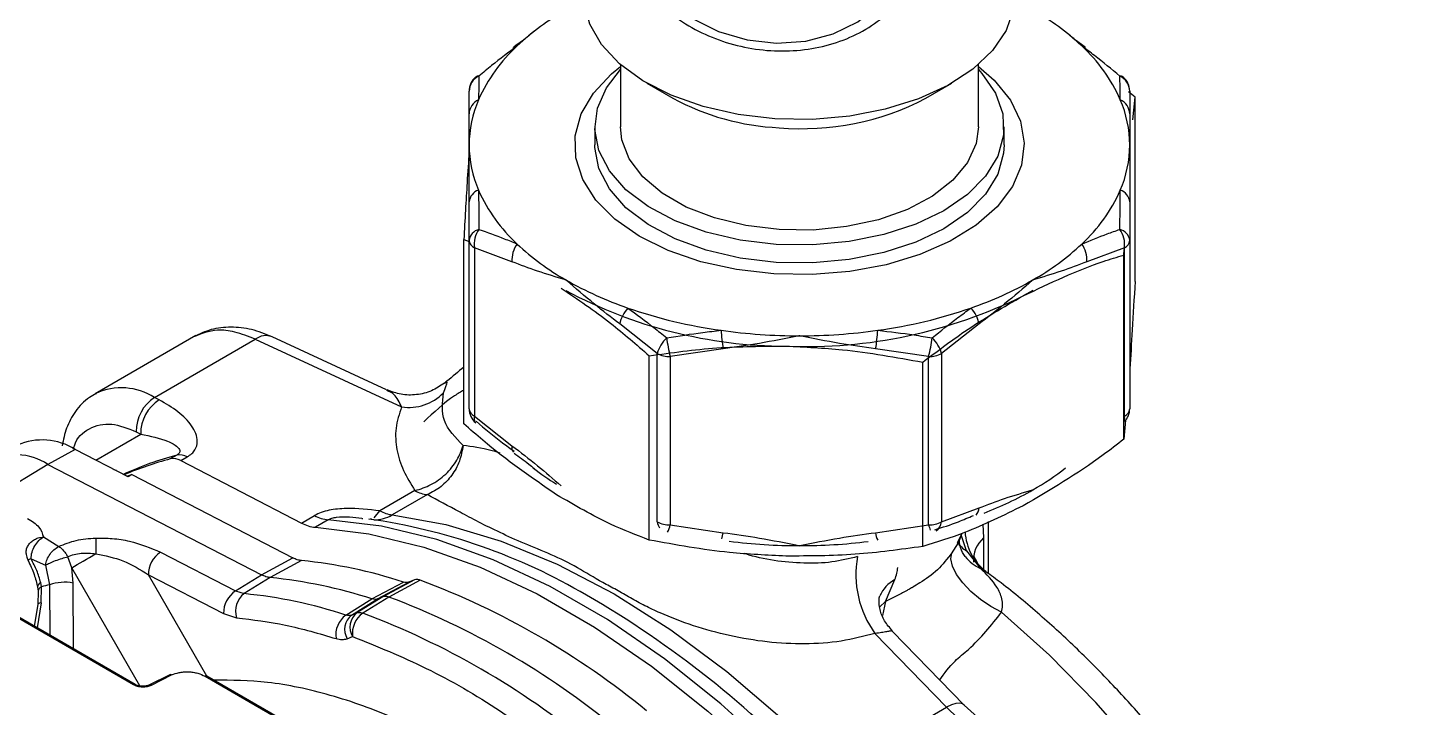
# Model space of a CAD drawing. Extents: x 75 to 2075, y 25 to 1460.
# Drawn here: x 1841.9 to 1936.5, y 620.3 to 666.6 of the extents above; entities that cross this region are included whole.
import ezdxf

# ---------------------------------------------------------------- set-up
doc = ezdxf.new("R2010")
doc.units = 0
doc.header["$LTSCALE"] = 5
doc.linetypes.add('SLD-KATı', pattern=[0])
doc.layers.get('0').update_dxf_attribs({"linetype": 'CONTINUOUS'})

msp = doc.modelspace()

# ---------------------------------------------------------------- linework, layer by layer
at = {"color": 7, "linetype": 'SLD-KATı'}
for p, q in [((1882.224, 664.071), (1882.224, 659.821)), ((1906.599, 659.821), (1906.599, 664.071)), ((1884.024, 662.808), (1885.792, 661.787)), ((1903.031, 661.787), (1904.799, 662.808)), ((1871.911, 660.709), (1871.911, 662.263)), ((1917.272, 661.851), (1916.83, 662.223)), ((1916.911, 662.263), (1916.911, 660.709)), ((1917.13, 660.3), (1917.272, 661.851)), ((1917.272, 649.31), (1917.272, 661.851)), ((1880.474, 659.821), (1880.474, 658.596)), ((1908.349, 658.596), (1908.349, 659.821)), ((1871.911, 652.1), (1871.911, 654.715)), ((1916.911, 654.715), (1916.911, 652.1)), ((1871.551, 639.614), (1871.551, 652.156)), ((1871.551, 652.156), (1871.911, 652.017)), ((1871.911, 640.64), (1871.911, 652.1)), ((1916.911, 652.1), (1916.911, 640.64)), ((1872.277, 651.59), (1872.277, 640.13)), ((1874.83, 650.647), (1872.277, 651.59)), ((1916.545, 651.59), (1913.992, 650.647)), ((1916.514, 651.1), (1916.536, 651.488)), ((1916.545, 640.13), (1916.545, 651.59)), ((1916.514, 638.558), (1916.514, 651.1)), ((1910.321, 648.693), (1909.661, 648.327)), ((1853.3, 645.624), (1846.439, 641.663)), ((1866.294, 641.935), (1858.489, 645.543)), ((1884.725, 644.404), (1882.173, 646.408)), ((1906.65, 646.408), (1904.097, 644.404)), ((1850.49, 641.407), (1857.348, 645.366)), ((1857.348, 645.366), (1867.311, 640.76)), ((1889.22, 644.723), (1885.609, 644.192)), ((1903.213, 644.192), (1899.603, 644.723)), ((1884.185, 631.702), (1884.185, 644.244)), ((1884.725, 632.944), (1884.725, 644.404)), ((1885.609, 644.192), (1885.609, 632.732)), ((1902.809, 631.265), (1902.809, 643.807)), ((1903.213, 632.732), (1903.213, 644.192)), ((1904.097, 644.404), (1904.097, 632.944)), ((1870.272, 642.387), (1870.206, 642.366)), ((1850.798, 641.248), (1850.49, 641.407)), ((1872.277, 640.13), (1874.83, 638.125)), ((1916.632, 639.855), (1916.514, 638.558)), ((1849.234, 639.073), (1849.541, 638.914)), ((1845.08, 637.865), (1843.222, 636.851)), ((1848.684, 636.003), (1845.08, 637.865)), ((1851.999, 637.478), (1851.557, 637.223)), ((1852.269, 637.104), (1852.711, 637.359)), ((1852.269, 637.104), (1860.488, 632.856)), ((1843.222, 636.851), (1839.315, 634.471)), ((1843.222, 636.851), (1857.777, 629.329)), ((1847.713, 636.508), (1847.875, 636.454)), ((1848.939, 636.153), (1848.684, 636.003)), ((1848.939, 636.153), (1859.91, 630.483)), ((1868.225, 635.063), (1865.836, 633.683)), ((1869.067, 634.79), (1866.678, 633.41)), ((1860.488, 632.856), (1861.372, 633.366)), ((1865.082, 633.125), (1865.266, 633.171)), ((1904.097, 632.944), (1906.65, 633.887)), ((1862.322, 633.084), (1861.438, 632.574)), ((1864.671, 633.148), (1864.61, 633.153)), ((1885.609, 632.732), (1889.22, 632.202)), ((1899.603, 632.202), (1903.213, 632.732)), ((1907.297, 629.405), (1907.297, 632.96)), ((1842.914, 631.908), (1843.965, 631.261)), ((1905.192, 631.564), (1905.498, 632.16)), ((1842.071, 630.432), (1843.055, 629.998)), ((1844.839, 629.815), (1844.576, 630.561)), ((1850.883, 630.878), (1855.996, 628.235)), ((1857.777, 629.329), (1859.91, 630.483)), ((1905.788, 630.965), (1906.752, 629.76)), ((1835.134, 629.897), (1849.041, 621.868)), ((1849.157, 621.876), (1835.249, 629.904)), ((1843.055, 629.998), (1843.327, 628.655)), ((1844.943, 628.773), (1844.839, 629.815)), ((1860.501, 630.298), (1858.367, 629.144)), ((1907.025, 629.63), (1906.593, 630.05)), ((1906.752, 629.76), (1907.111, 629.57)), ((1842.522, 628.481), (1842.55, 628.227)), ((1842.777, 628.52), (1842.73, 628.811)), ((1842.755, 627.423), (1842.777, 628.52)), ((1850.068, 629.335), (1855.182, 626.693)), ((1855.996, 628.235), (1857.777, 629.329)), ((1858.367, 629.144), (1856.587, 628.05)), ((1865.292, 627.689), (1867.439, 628.84)), ((1865.668, 627.687), (1867.815, 628.837)), ((1868.186, 628.983), (1866.04, 627.832)), ((1868.589, 628.971), (1866.443, 627.82)), ((1868.186, 628.983), (1867.815, 628.837)), ((1900.283, 627.518), (1900.908, 629.003)), ((1842.55, 628.227), (1842.531, 627.305)), ((1855.996, 628.235), (1856.587, 628.05)), ((1863.523, 626.593), (1865.292, 627.689)), ((1863.899, 626.59), (1865.668, 627.687)), ((1866.04, 627.832), (1864.27, 626.736)), ((1866.443, 627.82), (1864.673, 626.724)), ((1866.04, 627.832), (1865.668, 627.687)), ((1842.531, 627.305), (1842.277, 625.847)), ((1855.182, 626.693), (1856.068, 626.415)), ((1863.899, 626.59), (1864.27, 626.736)), ((1863.606, 624.984), (1863.977, 625.129)), ((1904.426, 620.321), (1899.559, 625.341)), ((1905.643, 620.46), (1900.751, 625.483)), ((1851.527, 622.527), (1850.147, 621.84)), ((1850.267, 621.825), (1851.648, 622.513)), ((1863.657, 616.889), (1854.041, 622.44)), ((1896.889, 615.969), (1904.426, 620.321)), ((1904.426, 620.321), (1905.195, 619.579)), ((1906.544, 619.636), (1905.643, 620.46))]:
    msp.add_line(p, q, dxfattribs=at)
at = {"color": 8, "linetype": 'SLD-KATı'}
for p, q in [((1846.475, 637.144), (1849.541, 638.914)), ((1865.446, 633.215), (1865.836, 633.683)), ((1906.913, 632.785), (1906.951, 631.84)), ((1905.788, 630.965), (1905.407, 632.13)), ((1906.951, 631.84), (1906.951, 629.698)), ((1849.483, 621.772), (1844.839, 629.815)), ((1843.327, 628.655), (1843.344, 625.231)), ((1844.96, 624.298), (1844.943, 628.773)), ((1854.053, 622.433), (1850.068, 629.335)), ((1899.882, 627.159), (1900.283, 627.518)), ((1900.283, 627.518), (1900.06, 626.574)), ((1842.755, 627.423), (1842.48, 625.73)), ((1853.926, 622.433), (1863.588, 616.855))]:
    msp.add_line(p, q, dxfattribs=at)
at = {"color": 7, "linetype": 'SLD-KATı', "flags": 128}
for points in [[(1901.668, 672.592), (1901.45, 674.252), (1900.807, 675.864), (1899.769, 677.35), (1898.383, 678.644), (1896.716, 679.682), (1894.845, 680.419), (1892.858, 680.818), (1890.846, 680.861), (1888.906, 680.546), (1887.126, 679.888), (1885.591, 678.918), (1884.372, 677.68), (1883.527, 676.234), (1883.094, 674.646), (1883.094, 672.99), (1883.527, 671.345), (1884.372, 669.787), (1885.591, 668.389), (1887.126, 667.216), (1888.906, 666.323), (1890.846, 665.752), (1892.858, 665.53), (1894.845, 665.667), (1896.716, 666.156), (1898.383, 666.975), (1899.769, 668.085), (1900.807, 669.435), (1901.45, 670.961), (1901.668, 672.592)], [(1892.744, 660.379), (1890.235, 660.674), (1887.853, 661.216), (1885.671, 661.989), (1883.754, 662.968), (1882.161, 664.125), (1880.94, 665.425), (1880.129, 666.826), (1879.751, 668.288), (1879.724, 668.803)], [(1909.099, 668.803), (1909.004, 667.84), (1908.493, 666.392), (1907.553, 665.017), (1906.215, 663.757), (1904.518, 662.65), (1902.514, 661.731), (1900.263, 661.026), (1897.835, 660.558), (1895.303, 660.34), (1892.744, 660.379)], [(1874.933, 665.239), (1874.945, 665.25), (1874.982, 665.28)], [(1913.894, 665.234), (1913.878, 665.25), (1913.84, 665.28)], [(1892.673, 649.814), (1890.127, 650.11), (1887.704, 650.65), (1885.474, 651.418), (1883.501, 652.393), (1881.842, 653.547), (1880.545, 654.846), (1879.647, 656.253), (1879.173, 657.727), (1879.138, 659.226), (1879.542, 660.707), (1880.374, 662.128), (1881.61, 663.446), (1882.224, 663.948)], [(1892.829, 651.827), (1890.382, 652.119), (1888.064, 652.658), (1885.951, 653.427), (1884.109, 654.402), (1882.598, 655.551), (1881.468, 656.837), (1880.753, 658.22), (1880.477, 659.653), (1880.649, 661.092), (1881.263, 662.49), (1882.224, 663.724)], [(1906.599, 663.948), (1907.677, 663.012), (1908.779, 661.654), (1909.467, 660.208), (1909.722, 658.716), (1909.537, 657.221), (1908.917, 655.765), (1907.88, 654.39), (1906.455, 653.137), (1904.683, 652.04), (1902.616, 651.132), (1900.313, 650.439), (1897.84, 649.981), (1895.269, 649.77), (1892.673, 649.814)], [(1906.599, 663.724), (1906.84, 663.462), (1907.766, 662.123), (1908.264, 660.709), (1908.316, 659.267), (1907.921, 657.843), (1907.092, 656.482), (1905.855, 655.228), (1904.251, 654.123), (1902.33, 653.2), (1900.155, 652.49), (1897.795, 652.016), (1895.327, 651.792), (1892.829, 651.827)], [(1893.028, 652.831), (1890.761, 653.108), (1888.626, 653.628), (1886.701, 654.372), (1885.054, 655.313), (1883.745, 656.417), (1882.822, 657.644), (1882.318, 658.949), (1882.224, 659.821)], [(1906.599, 659.821), (1906.44, 658.69), (1905.852, 657.397), (1904.851, 656.19), (1903.472, 655.115), (1901.766, 654.211), (1899.794, 653.508), (1897.627, 653.035), (1895.344, 652.806), (1893.028, 652.831)], [(1892.829, 650.602), (1890.382, 650.894), (1888.064, 651.433), (1885.951, 652.202), (1884.109, 653.177), (1882.598, 654.326), (1881.468, 655.613), (1880.753, 656.995), (1880.477, 658.428), (1880.474, 658.596)], [(1908.349, 658.596), (1908.316, 658.042), (1907.921, 656.618), (1907.092, 655.257), (1905.855, 654.004), (1904.251, 652.898), (1902.33, 651.975), (1900.155, 651.265), (1897.795, 650.791), (1895.327, 650.568), (1892.829, 650.602)], [(1872.362, 639.679), (1872.355, 639.685), (1872.322, 639.722)], [(1848.587, 636.052), (1848.594, 636.054), (1848.939, 636.153)], [(1866.678, 633.41), (1870.334, 632.753), (1874.093, 631.63), (1877.921, 630.053), (1881.783, 628.035), (1885.646, 625.593), (1889.474, 622.751), (1893.233, 619.534), (1896.889, 615.969)], [(1861.438, 632.574), (1865.071, 632.134), (1868.823, 631.224), (1872.66, 629.852), (1876.548, 628.031), (1880.454, 625.776), (1884.343, 623.108), (1888.18, 620.049), (1891.932, 616.627), (1895.565, 612.873)], [(1896.449, 613.383), (1892.816, 617.137), (1889.064, 620.559), (1885.227, 623.618), (1881.338, 626.286), (1877.432, 628.541), (1873.544, 630.363), (1869.706, 631.734), (1865.955, 632.644), (1862.322, 633.084)], [(1844.839, 629.815), (1845.025, 629.922), (1845.219, 630.034), (1845.421, 630.151), (1845.628, 630.27), (1845.84, 630.393), (1846.056, 630.517), (1846.273, 630.643), (1846.49, 630.768)], [(1908.182, 626.782), (1907.445, 627.177), (1906.735, 627.658), (1906.088, 628.203), (1905.539, 628.78), (1905.116, 629.361), (1904.841, 629.915), (1904.73, 630.413), (1904.787, 630.829)]]:
    msp.add_lwpolyline(points, dxfattribs=at)
at = {"color": 8, "linetype": 'SLD-KATı', "flags": 128}
for points in [[(1842.755, 627.423), (1842.639, 627.392), (1842.564, 627.354), (1842.532, 627.311), (1842.531, 627.303)], [(1927.133, 546.57), (1928.043, 547.254), (1930.091, 549.183), (1931.881, 551.467), (1933.396, 554.087), (1934.624, 557.02), (1935.555, 560.241), (1936.18, 563.722), (1936.493, 567.432), (1936.493, 571.341), (1936.179, 575.414), (1935.554, 579.616), (1934.624, 583.911), (1933.395, 588.262), (1931.88, 592.632), (1930.09, 596.982), (1928.042, 601.276), (1925.752, 605.477), (1923.242, 609.547), (1920.531, 613.453), (1917.645, 617.16), (1914.607, 620.637), (1911.444, 623.854), (1908.182, 626.782)], [(1905.643, 620.46), (1905.531, 620.542), (1905.333, 620.585), (1905.076, 620.562), (1904.77, 620.473), (1904.426, 620.321)]]:
    msp.add_lwpolyline(points, dxfattribs=at)
at = {"color": 7, "linetype": 'SLD-KATı'}
for centre, radius, start, end in [((1887.155, 652.532), 17.533, 119.5756, 133.07889), ((1901.667, 652.532), 17.533, 46.92111, 60.4244), ((1882.672, 657.191), 11.068, 132.5997, 156.08016), ((1906.151, 657.191), 11.068, 23.91984, 47.4003), ((1873.057, 662.241), 1.145, 114.37107, 178.93161), ((1873.161, 662.263), 1.25, 129.7748, 180), ((1872.549, 662.979), 0.307, 83.39385, 127.43985), ((1916.274, 662.979), 0.307, 52.56015, 96.60615), ((1915.766, 662.241), 1.145, 1.06839, 65.62893), ((1915.661, 662.263), 1.25, 0, 50.2252), ((1879.792, 658.561), 7.881, 156.69582, 179.74523), ((1873.008, 660.68), 1.097, 114.44494, 178.46322), ((1893.767, 676.417), 16.662, 241.40475, 267.45636), ((1894.593, 677.826), 18.123, 265.043, 297.74646), ((1909.031, 658.561), 7.881, 0.25477, 23.30418), ((1915.814, 660.68), 1.097, 1.53678, 65.55506), ((1879.792, 658.631), 7.881, 180.25477, 203.30418), ((1909.031, 658.631), 7.881, 336.69582, 359.74523), ((1872.826, 654.637), 0.918, 107.2113, 175.10097), ((1882.672, 660.001), 11.068, 203.91984, 227.4003), ((1906.151, 660.001), 11.068, 312.5997, 336.08016), ((1915.997, 654.637), 0.918, 4.89903, 72.7887), ((1872.78, 651.993), 0.875, 102.91964, 172.99537), ((1872.537, 652.162), 0.629, 185.6948, 245.62534), ((1873.981, 651.84), 1.721, 144.22945, 188.34888), ((1914.842, 651.84), 1.721, 351.65112, 35.77055), ((1916.043, 651.993), 0.875, 7.00463, 77.08036), ((1916.286, 652.162), 0.629, 294.37466, 354.3052), ((1876.611, 650.785), 1.786, 143.24911, 184.4345), ((1887.155, 664.66), 17.533, 226.92111, 240.4244), ((1901.667, 664.66), 17.533, 299.5756, 313.07889), ((1912.211, 650.785), 1.786, 355.5655, 36.75089), ((1890.911, 671.165), 25.044, 240.29792, 250.93933), ((1897.912, 671.165), 25.044, 289.06067, 299.70208), ((1893.577, 676.748), 31.849, 241.74902, 269.85653), ((1894.855, 678.322), 33.451, 267.67348, 296.27257), ((1884.264, 646.018), 2.127, 136.05636, 169.42422), ((1893.6, 678.932), 33.263, 250.92913, 262.17473), ((1895.222, 678.932), 33.263, 277.82527, 289.07087), ((1904.559, 646.018), 2.127, 10.57578, 43.94364), ((1894.391, 683.92), 38.313, 262.01873, 270.03025), ((1903.559, 647.054), 14.528, 184.24754, 189.23339), ((1894.432, 683.92), 38.313, 269.96975, 277.98127), ((1885.264, 647.054), 14.528, 350.76661, 355.75246), ((1886.962, 643.771), 2.324, 133.22252, 164.20101), ((1894.459, 646.515), 9.15, 186.59105, 194.7039), ((1894.363, 646.515), 9.15, 345.2961, 353.40895), ((1901.861, 643.771), 2.324, 15.79899, 46.77748), ((1885.573, 645.996), 1.804, 241.95976, 271.1441), ((1903.249, 645.996), 1.804, 268.8559, 298.04024), ((1867.777, 644.104), 3.376, 262.06847, 314.93919), ((1851.992, 639.094), 2.759, 122.99133, 180.4271), ((1852.3, 638.935), 2.759, 122.99133, 180.4271), ((1873.161, 640.64), 1.25, 180, 230.2252), ((1872.537, 640.702), 0.629, 185.6948, 245.62534), ((1916.286, 640.702), 0.629, 294.37466, 354.3052), ((1915.661, 640.64), 1.25, 315.39445, 0), ((1842.829, 634.292), 4.223, 57.77909, 113.53214), ((1840.977, 633.402), 4.114, 56.93978, 117.29593), ((1857.667, 615.951), 22.26, 104.75009, 114.72161), ((1857.265, 615.573), 22.389, 104.77107, 113.27781), ((1851.757, 636.232), 1.011, 59.58898, 101.41161), ((1852.199, 636.487), 1.011, 59.58898, 101.41161), ((1887.457, 650.881), 18.123, 232.00751, 238.05364), ((1901.024, 651.351), 18.703, 299.80729, 308.02599), ((1869.401, 637.253), 2.486, 241.77431, 262.28548), ((1898.138, 656.435), 24.55, 291.1216, 299.75416), ((1862.514, 635.47), 2.394, 241.48855, 265.38961), ((1867.011, 635.874), 2.486, 241.77431, 262.28548), ((1861.631, 634.96), 2.394, 241.48855, 265.38961), ((1859.488, 593.318), 40.199, 59.46147, 82.00038), ((1885.573, 634.536), 1.804, 241.95976, 271.1441), ((1903.249, 634.536), 1.804, 268.8559, 298.04024), ((1863.321, 631.47), 16.845, 178.762, 182.38872), ((1894.395, 669.725), 38.407, 262.88004, 270.02516), ((1894.428, 669.738), 38.421, 269.97559, 276.98784), ((1900.422, 632.161), 0.82, 177.142, 215.12303), ((1851.915, 629.347), 1.847, 123.9828, 180.34609), ((1905.072, 629.345), 6.814, 169.59409, 215.99152), ((1857.294, 597.792), 32.664, 71.90566, 84.36455), ((1848.35, 607.009), 22.221, 103.065, 104.52464), ((1844.36, 625.629), 3.197, 79.49081, 108.86075), ((1855.147, 596.598), 32.705, 71.92801, 84.34907), ((1849.27, 577.717), 54.774, 50.65768, 69.3477), ((1857.028, 626.704), 1.847, 123.9828, 180.34609), ((1857.468, 626.871), 1.472, 126.7419, 198.03705), ((1853.378, 595.538), 32.67, 71.90914, 84.36214), ((1847.115, 576.492), 54.847, 50.63974, 69.36564), ((1864.473, 625.255), 1.641, 125.39116, 189.31226), ((1864.656, 625.623), 1.229, 128.02298, 211.31754), ((1865.027, 625.768), 1.229, 128.02298, 211.31754), ((1865.637, 625.354), 1.675, 125.13504, 187.71695), ((1845.353, 575.458), 54.785, 50.65488, 69.35049), ((1851.574, 622.411), 0.126, 54.14637, 112.10431), ((1853.99, 622.332), 0.12, 64.73311, 122.51549)]:
    msp.add_arc(centre, radius, start, end, dxfattribs=at)
at = {"color": 8, "linetype": 'SLD-KATı'}
for centre, radius, start, end in [((1875.175, 664.989), 0.349, 89.22527, 123.68932), ((1913.647, 664.989), 0.35, 56.4863, 90.76855), ((1858.078, 644.428), 1.189, 69.75579, 127.89952), ((1848.226, 637.824), 4.239, 57.71415, 114.351), ((1872.758, 639.975), 0.505, 162.19785, 210.16377), ((1915.97, 639.97), 0.597, 343.60977, 15.48504), ((1875.391, 638.006), 0.573, 168.03269, 215.47832), ((1865.488, 635.413), 2.329, 268.18886, 300.72127), ((1905.791, 633.944), 0.861, 319.61059, 356.21751), ((1885.74, 633.097), 1.026, 188.57861, 214.04978), ((1884.085, 633.034), 1.554, 329.42971, 348.80935), ((1906.104, 633.469), 2.983, 194.29809, 201.45989), ((1903.232, 633.041), 0.87, 304.07808, 353.5816), ((1909.378, 632.486), 3.693, 183.80946, 232.13443), ((1885.813, 632.699), 3.443, 344.36641, 351.69882), ((1906.995, 632.865), 2.251, 215.67545, 237.56079), ((1908.253, 630.335), 1.99, 130.86864, 184.19226), ((1908.008, 632.477), 2.993, 219.54551, 245.19369), ((1842.894, 628.477), 0.372, 116.11814, 179.26459), ((1842.907, 628.184), 0.36, 111.26946, 173.23819), ((1902.04, 626.934), 2.359, 118.68602, 155.88885), ((1845.72, 568.672), 68.424, 43.19014, 60.01805), ((1849.105, 621.767), 0.12, 64.44051, 122.53879), ((1850.194, 621.724), 0.125, 54.11966, 112.4554)]:
    msp.add_arc(centre, radius, start, end, dxfattribs=at)
at = {"color": 7, "linetype": 'SLD-KATı'}
for points, knots in [([(1882, 675.34), (1881.965, 674.857), (1881.888, 673.802), (1882.244, 672.169), (1882.954, 670.522), (1884.026, 668.999), (1885.41, 667.654), (1887.061, 666.538), (1888.919, 665.694), (1890.913, 665.154), (1892.97, 664.941), (1895.013, 665.065), (1896.966, 665.523), (1898.758, 666.303), (1900.305, 667.381), (1901.552, 668.664), (1902.084, 669.665), (1902.338, 670.142)], [0, 0, 0, 0, 0.056065, 0.122237, 0.188685, 0.255644, 0.323127, 0.391009, 0.459144, 0.527432, 0.59583, 0.664325, 0.732897, 0.801479, 0.869915, 0.937975, 1, 1, 1, 1]), ([(1876.31, 666.322), (1876.009, 666.065), (1875.565, 665.686), (1875.119, 665.384), (1874.976, 665.287)], [0, 0, 0, 0, 0.677903, 1, 1, 1, 1]), ([(1913.848, 665.288), (1913.513, 665.526), (1913.057, 665.849), (1912.605, 666.232), (1912.485, 666.335)], [0, 0, 0, 0, 0.734008, 1, 1, 1, 1]), ([(1875.18, 665.338), (1874.601, 664.899), (1873.731, 664.239), (1872.871, 663.524), (1872.584, 663.285)], [0, 0, 0, 0, 0.665391, 1, 1, 1, 1]), ([(1916.239, 663.285), (1915.666, 663.757), (1914.806, 664.467), (1913.934, 665.12), (1913.643, 665.338)], [0, 0, 0, 0, 0.665339, 1, 1, 1, 1]), ([(1872.584, 663.285), (1872.577, 662.949), (1872.565, 662.444), (1872.557, 661.871), (1872.554, 661.679)], [0, 0, 0, 0, 0.665339, 1, 1, 1, 1]), ([(1916.269, 661.679), (1916.263, 662.055), (1916.254, 662.62), (1916.243, 663.118), (1916.239, 663.285)], [0, 0, 0, 0, 0.665391, 1, 1, 1, 1]), ([(1871.911, 658.596), (1871.911, 658.6), (1871.911, 658.944), (1871.911, 659.584), (1871.911, 660.347), (1871.911, 660.709)], [0, 0, 0, 0, 0.006144, 0.528313, 1, 1, 1, 1]), ([(1916.911, 660.709), (1916.911, 660.347), (1916.911, 659.584), (1916.911, 658.944), (1916.911, 658.6), (1916.911, 658.596)], [0, 0, 0, 0, 0.471687, 0.993856, 1, 1, 1, 1]), ([(1871.911, 658.123), (1871.865, 657.443), (1871.744, 655.655), (1871.625, 653.495), (1871.551, 652.156)], [0, 0, 0, 0, 0.380188, 1, 1, 1, 1]), ([(1871.911, 654.715), (1871.911, 655.303), (1871.911, 656.542), (1871.911, 657.884), (1871.911, 658.588), (1871.911, 658.596)], [0, 0, 0, 0, 0.471687, 0.993856, 1, 1, 1, 1]), ([(1916.911, 658.596), (1916.911, 658.588), (1916.911, 657.884), (1916.911, 656.542), (1916.911, 655.303), (1916.911, 654.715)], [0, 0, 0, 0, 0.006144, 0.528313, 1, 1, 1, 1]), ([(1872.554, 655.513), (1872.56, 654.937), (1872.569, 654.071), (1872.58, 653.153), (1872.584, 652.846)], [0, 0, 0, 0, 0.665391, 1, 1, 1, 1]), ([(1916.239, 652.846), (1916.246, 653.453), (1916.257, 654.367), (1916.266, 655.226), (1916.269, 655.513)], [0, 0, 0, 0, 0.665339, 1, 1, 1, 1]), ([(1872.584, 652.846), (1873.156, 652.645), (1874.017, 652.343), (1874.888, 651.977), (1875.18, 651.854)], [0, 0, 0, 0, 0.665339, 1, 1, 1, 1]), ([(1913.643, 651.854), (1914.222, 652.093), (1915.092, 652.452), (1915.951, 652.747), (1916.239, 652.846)], [0, 0, 0, 0, 0.665391, 1, 1, 1, 1]), ([(1878.501, 649.412), (1878.494, 649.414), (1877.852, 649.605), (1876.638, 649.954), (1875.412, 650.424), (1874.83, 650.647)], [0, 0, 0, 0, 0.006144, 0.528313, 1, 1, 1, 1]), ([(1909.661, 648.327), (1911.488, 649.197), (1913.794, 650.294), (1916.046, 650.961), (1916.514, 651.1)], [0, 0, 0, 0, 0.792284, 1, 1, 1, 1]), ([(1913.992, 650.647), (1913.41, 650.424), (1912.184, 649.954), (1910.971, 649.605), (1910.329, 649.414), (1910.321, 649.412)], [0, 0, 0, 0, 0.471687, 0.993856, 1, 1, 1, 1]), ([(1882.173, 646.408), (1881.591, 646.857), (1880.365, 647.803), (1879.151, 648.855), (1878.509, 649.405), (1878.501, 649.412)], [0, 0, 0, 0, 0.471687, 0.993856, 1, 1, 1, 1]), ([(1910.321, 649.412), (1910.314, 649.405), (1909.672, 648.855), (1908.458, 647.803), (1907.232, 646.857), (1906.65, 646.408)], [0, 0, 0, 0, 0.0061444, 0.5283131, 1, 1, 1, 1]), ([(1917.272, 649.31), (1917.209, 648.177), (1917.09, 646.009), (1916.969, 644.207), (1916.911, 643.346)], [0, 0, 0, 0, 0.5226599, 1, 1, 1, 1]), ([(1878.177, 648.855), (1879.306, 648.095), (1881.328, 646.735), (1883.31, 645.007), (1884.185, 644.244)], [0, 0, 0, 0, 0.558498, 1, 1, 1, 1]), ([(1902.809, 643.807), (1903.758, 644.526), (1906.018, 646.238), (1908.324, 647.56), (1909.661, 648.327)], [0, 0, 0, 0, 0.4200471, 1, 1, 1, 1]), ([(1882.732, 647.494), (1883.319, 647.06), (1884.202, 646.407), (1885.077, 645.701), (1885.37, 645.465)], [0, 0, 0, 0, 0.665391, 1, 1, 1, 1]), ([(1903.453, 645.465), (1904.036, 645.931), (1904.912, 646.632), (1905.795, 647.278), (1906.091, 647.494)], [0, 0, 0, 0, 0.665339, 1, 1, 1, 1]), ([(1858.488, 645.544), (1858.025, 645.726), (1857.088, 646.094), (1855.671, 646.238), (1854.312, 646.09), (1853.535, 645.72), (1853.145, 645.535)], [0, 0, 0, 0, 0.24368, 0.493075, 0.745886, 1, 1, 1, 1]), ([(1885.37, 645.465), (1886.187, 645.596), (1887.415, 645.794), (1888.656, 645.932), (1889.071, 645.978)], [0, 0, 0, 0, 0.665339, 1, 1, 1, 1]), ([(1894.411, 645.607), (1894.401, 645.605), (1893.493, 645.425), (1891.776, 645.074), (1890.043, 644.836), (1889.22, 644.723)], [0, 0, 0, 0, 0.006144, 0.528313, 1, 1, 1, 1]), ([(1899.603, 644.723), (1898.78, 644.836), (1897.046, 645.074), (1895.33, 645.425), (1894.422, 645.605), (1894.411, 645.607)], [0, 0, 0, 0, 0.471687, 0.993856, 1, 1, 1, 1]), ([(1899.751, 645.978), (1900.576, 645.882), (1901.816, 645.736), (1903.042, 645.533), (1903.453, 645.465)], [0, 0, 0, 0, 0.665391, 1, 1, 1, 1]), ([(1884.185, 644.244), (1885.713, 644.457), (1888.788, 644.885), (1891.921, 644.895), (1893.497, 644.899)], [0, 0, 0, 0, 0.497167, 1, 1, 1, 1]), ([(1893.497, 644.899), (1894.783, 644.841), (1897.915, 644.7), (1900.994, 644.138), (1902.809, 643.807)], [0, 0, 0, 0, 0.4104024, 1, 1, 1, 1]), ([(1871.551, 643.479), (1871.171, 643.153), (1870.746, 642.788), (1870.304, 642.442), (1870.257, 642.405)], [0, 0, 0, 0, 0.894163, 1, 1, 1, 1]), ([(1870.226, 642.39), (1869.942, 642.198), (1869.367, 641.808), (1868.335, 641.556), (1867.282, 641.566), (1866.637, 641.805), (1866.323, 641.922)], [0, 0, 0, 0, 0.248669, 0.505189, 0.758975, 1, 1, 1, 1]), ([(1871.551, 641.914), (1871.341, 641.787), (1870.354, 641.186), (1869.5, 640.385), (1868.828, 639.754)], [0, 0, 0, 0, 0.213131, 1, 1, 1, 1]), ([(1871.504, 638.141), (1870.978, 638.679), (1869.949, 639.732), (1870.091, 641.063), (1870.161, 641.714)], [0, 0, 0, 0, 0.510896, 1, 1, 1, 1]), ([(1846.518, 641.657), (1846.357, 641.58), (1845.79, 641.304), (1845.076, 640.49), (1844.447, 639.368), (1844.27, 638.524), (1844.184, 638.115)], [0, 0, 0, 0, 0.123065, 0.434957, 0.726443, 1, 1, 1, 1]), ([(1852.711, 637.359), (1852.82, 637.431), (1853.045, 637.58), (1853.321, 637.933), (1853.481, 638.592), (1853.075, 639.498), (1852.145, 640.462), (1851.246, 640.986), (1850.798, 641.248)], [0, 0, 0, 0, 0.061709, 0.126056, 0.251513, 0.501335, 0.75111, 1, 1, 1, 1]), ([(1867.311, 640.76), (1867.152, 640.277), (1866.836, 639.309), (1866.945, 637.848), (1867.378, 636.42), (1867.943, 635.515), (1868.225, 635.063)], [0, 0, 0, 0, 0.24982, 0.499958, 0.749856, 1, 1, 1, 1]), ([(1849.541, 638.914), (1850.197, 638.773), (1851.183, 638.561), (1851.983, 638.129), (1852.221, 637.844), (1852.204, 637.663), (1852.11, 637.55), (1852.035, 637.501), (1851.999, 637.478)], [0, 0, 0, 0, 0.499111, 0.74928, 0.874307, 0.944428, 0.973332, 1, 1, 1, 1]), ([(1877.868, 634.784), (1876.184, 635.941), (1874.059, 637.402), (1871.982, 639.234), (1871.551, 639.614)], [0, 0, 0, 0, 0.792284, 1, 1, 1, 1]), ([(1872.386, 639.787), (1872.981, 639.284), (1873.84, 638.559), (1874.718, 637.933), (1874.988, 637.741)], [0, 0, 0, 0, 0.692804, 1, 1, 1, 1]), ([(1868.225, 635.063), (1868.593, 635.18), (1869.349, 635.42), (1870.355, 636.164), (1871.14, 637.104), (1871.385, 637.803), (1871.504, 638.141)], [0, 0, 0, 0, 0.243329, 0.500001, 0.758196, 1, 1, 1, 1]), ([(1871.504, 638.141), (1871.438, 637.777), (1871.309, 637.058), (1870.763, 636.094), (1870.018, 635.281), (1869.39, 634.956), (1869.067, 634.79)], [0, 0, 0, 0, 0.253383, 0.500001, 0.743832, 1, 1, 1, 1]), ([(1916.514, 638.558), (1916.046, 638.199), (1913.794, 636.469), (1911.488, 635.112), (1909.661, 634.038)], [0, 0, 0, 0, 0.207716, 1, 1, 1, 1]), ([(1874.975, 637.614), (1875.31, 637.377), (1875.765, 637.054), (1876.217, 636.67), (1876.338, 636.568)], [0, 0, 0, 0, 0.733995, 1, 1, 1, 1]), ([(1906.65, 633.887), (1907.232, 634.11), (1908.458, 634.58), (1909.672, 634.929), (1910.314, 635.12), (1910.321, 635.122)], [0, 0, 0, 0, 0.471687, 0.993856, 1, 1, 1, 1]), ([(1899.559, 625.341), (1898.803, 625.145), (1897.29, 624.753), (1894.787, 624.591), (1892.215, 624.716), (1889.648, 625.158), (1887.172, 625.839), (1885.261, 626.567), (1883.866, 627.229), (1882.878, 627.759), (1881.969, 628.31), (1880.674, 628.961), (1879.317, 629.851), (1877.507, 630.725), (1875.649, 631.465), (1873.456, 632.447), (1871.188, 633.648), (1869.776, 634.408), (1869.067, 634.79)], [0, 0, 0, 0, 0.062603, 0.125289, 0.187436, 0.250097, 0.312374, 0.374969, 0.405835, 0.437296, 0.469653, 0.500357, 0.563163, 0.625909, 0.688773, 0.751415, 0.875348, 1, 1, 1, 1]), ([(1884.185, 631.702), (1883.31, 632.036), (1881.227, 632.832), (1879.101, 634.067), (1877.868, 634.784)], [0, 0, 0, 0, 0.4200471, 1, 1, 1, 1]), ([(1841.84, 633.166), (1842.134, 632.984), (1842.707, 632.629), (1842.846, 632.144), (1842.914, 631.908)], [0, 0, 0, 0, 0.514345, 1, 1, 1, 1]), ([(1865.836, 633.683), (1865.076, 633.776), (1863.936, 633.916), (1862.553, 633.781), (1861.822, 633.591), (1861.522, 633.441), (1861.372, 633.366)], [0, 0, 0, 0, 0.498863, 0.748898, 0.874195, 1, 1, 1, 1]), ([(1909.661, 634.038), (1908.324, 633.381), (1906.018, 632.249), (1903.758, 631.556), (1902.809, 631.265)], [0, 0, 0, 0, 0.579953, 1, 1, 1, 1]), ([(1903.624, 632.401), (1904.163, 632.567), (1905.036, 632.836), (1905.924, 633.228), (1906.264, 633.378)], [0, 0, 0, 0, 0.6178421, 1, 1, 1, 1]), ([(1842.071, 630.432), (1842.084, 630.578), (1842.111, 630.865), (1842.312, 631.305), (1842.588, 631.68), (1842.806, 631.833), (1842.914, 631.908)], [0, 0, 0, 0, 0.260583, 0.513987, 0.760391, 1, 1, 1, 1]), ([(1843.965, 631.261), (1844.347, 631.419), (1845.111, 631.736), (1846.023, 631.802), (1846.48, 631.834)], [0, 0, 0, 0, 0.499987, 1, 1, 1, 1]), ([(1846.48, 631.834), (1846.857, 631.832), (1847.647, 631.827), (1849.224, 631.578), (1850.214, 631.16), (1850.883, 630.878)], [0, 0, 0, 0, 0.228832, 0.478507, 1, 1, 1, 1]), ([(1893.497, 630.61), (1892.211, 630.668), (1889.078, 630.809), (1886, 631.371), (1884.185, 631.702)], [0, 0, 0, 0, 0.410402, 1, 1, 1, 1]), ([(1889.22, 632.202), (1890.043, 632.089), (1891.776, 631.851), (1893.493, 631.5), (1894.401, 631.32), (1894.411, 631.318)], [0, 0, 0, 0, 0.471687, 0.993856, 1, 1, 1, 1]), ([(1894.411, 631.318), (1894.422, 631.32), (1895.33, 631.5), (1897.046, 631.851), (1898.78, 632.089), (1899.603, 632.202)], [0, 0, 0, 0, 0.006144, 0.528313, 1, 1, 1, 1]), ([(1905.692, 630.581), (1905.569, 630.761), (1905.371, 631.051), (1905.315, 631.647), (1905.306, 631.654), (1905.302, 631.657)], [0, 0, 0, 0, 0.478135, 0.772935, 1, 1, 1, 1]), ([(1841.742, 630.79), (1841.751, 630.676), (1841.765, 630.513), (1841.849, 630.376), (1841.874, 630.335)], [0, 0, 0, 0, 0.697571, 1, 1, 1, 1]), ([(1841.861, 630.327), (1842.014, 630.004), (1842.307, 629.385), (1842.452, 628.773), (1842.522, 628.482)], [0, 0, 0, 0, 0.522695, 1, 1, 1, 1]), ([(1842.73, 628.811), (1842.65, 629.078), (1842.491, 629.612), (1842.211, 630.159), (1842.071, 630.432)], [0, 0, 0, 0, 0.500105, 1, 1, 1, 1]), ([(1843.055, 629.998), (1843.083, 630.124), (1843.139, 630.378), (1843.348, 630.741), (1843.628, 631.061), (1843.848, 631.191), (1843.965, 631.261)], [0, 0, 0, 0, 0.247542, 0.500014, 0.734139, 1, 1, 1, 1]), ([(1843.055, 629.998), (1843.145, 630.043), (1843.33, 630.136), (1843.736, 630.298), (1844.179, 630.451), (1844.447, 630.525), (1844.576, 630.561)], [0, 0, 0, 0, 0.241629, 0.5, 0.758371, 1, 1, 1, 1]), ([(1843.965, 631.261), (1844.033, 631.212), (1844.144, 631.133), (1844.312, 630.956), (1844.452, 630.775), (1844.538, 630.626), (1844.576, 630.561)], [0, 0, 0, 0, 0.3079822, 0.4999463, 0.7792491, 1, 1, 1, 1]), ([(1844.576, 630.561), (1844.714, 630.618), (1844.992, 630.732), (1845.645, 630.838), (1846.153, 630.796), (1846.49, 630.768)], [0, 0, 0, 0, 0.24891, 0.501097, 1, 1, 1, 1]), ([(1846.49, 630.768), (1847.122, 630.635), (1848.475, 630.351), (1849.514, 629.689), (1850.068, 629.335)], [0, 0, 0, 0, 0.4671, 1, 1, 1, 1]), ([(1860.501, 630.298), (1860.454, 630.304), (1860.358, 630.316), (1860.162, 630.367), (1860.01, 630.437), (1859.91, 630.483)], [0, 0, 0, 0, 0.252937, 0.505873, 1, 1, 1, 1]), ([(1902.809, 631.265), (1901.28, 631.052), (1898.206, 630.623), (1895.072, 630.614), (1893.497, 630.61)], [0, 0, 0, 0, 0.497167, 1, 1, 1, 1]), ([(1904.787, 630.829), (1904.482, 630.424), (1903.871, 629.614), (1902.864, 628.94), (1902.291, 628.587), (1902.123, 628.486), (1902.092, 628.467), (1901.982, 628.402), (1901.847, 628.324), (1901.618, 628.198), (1901.106, 627.949), (1900.639, 627.705), (1900.283, 627.518)], [0, 0, 0, 0, 0.252391, 0.506098, 0.603727, 0.60428, 0.609167, 0.622918, 0.671383, 0.692606, 0.76523, 1, 1, 1, 1]), ([(1906.593, 630.05), (1906.463, 630.299), (1906.29, 630.63), (1906.277, 630.615), (1906.274, 630.611)], [0, 0, 0, 0, 0.752662, 1, 1, 1, 1]), ([(1900.908, 629.003), (1900.963, 629.152), (1901.071, 629.452), (1901.094, 629.697), (1901.105, 629.82)], [0, 0, 0, 0, 0.498591, 1, 1, 1, 1]), ([(1908.182, 626.782), (1908.212, 626.938), (1908.275, 627.264), (1908.187, 627.851), (1907.786, 628.758), (1907.165, 629.361), (1906.752, 629.76)], [0, 0, 0, 0, 0.117338, 0.246299, 0.500278, 1, 1, 1, 1]), ([(1927.359, 606.169), (1926.567, 607.496), (1925.455, 609.359), (1923.684, 612.012), (1922.121, 614.222), (1920.178, 616.762), (1918.062, 619.315), (1915.77, 621.849), (1913.338, 624.309), (1910.787, 626.633), (1908.7, 628.39), (1907.457, 629.291), (1907.111, 629.541)], [0, 0, 0, 0, 0.1426946, 0.2003156, 0.2957992, 0.3945837, 0.5001841, 0.6099596, 0.722852, 0.8380276, 0.9549107, 1, 1, 1, 1]), ([(1858.367, 629.144), (1858.319, 629.15), (1858.224, 629.162), (1858.027, 629.213), (1857.876, 629.283), (1857.777, 629.329)], [0, 0, 0, 0, 0.2530758, 0.5061517, 1, 1, 1, 1]), ([(1867.815, 628.837), (1867.787, 628.828), (1867.73, 628.81), (1867.606, 628.8), (1867.505, 628.824), (1867.439, 628.84)], [0, 0, 0, 0, 0.255747, 0.511493, 1, 1, 1, 1]), ([(1868.589, 628.971), (1868.551, 628.983), (1868.476, 629.006), (1868.336, 629.022), (1868.245, 628.998), (1868.186, 628.983)], [0, 0, 0, 0, 0.25653, 0.513061, 1, 1, 1, 1]), ([(1865.668, 627.687), (1865.64, 627.678), (1865.583, 627.659), (1865.46, 627.65), (1865.359, 627.674), (1865.292, 627.689)], [0, 0, 0, 0, 0.2558914, 0.5117829, 1, 1, 1, 1]), ([(1866.443, 627.82), (1866.37, 627.841), (1866.223, 627.882), (1866.101, 627.849), (1866.04, 627.832)], [0, 0, 0, 0, 0.500002, 1, 1, 1, 1]), ([(1900.762, 625.506), (1900.561, 625.732), (1900.154, 626.192), (1899.861, 626.986), (1899.814, 627.672), (1899.863, 627.821), (1899.887, 627.896)], [0, 0, 0, 0, 0.240536, 0.489121, 0.742214, 1, 1, 1, 1]), ([(1863.899, 626.59), (1863.842, 626.574), (1863.727, 626.542), (1863.591, 626.576), (1863.523, 626.593)], [0, 0, 0, 0, 0.49866, 1, 1, 1, 1]), ([(1864.27, 626.736), (1864.33, 626.752), (1864.451, 626.784), (1864.599, 626.744), (1864.673, 626.724)], [0, 0, 0, 0, 0.499995, 1, 1, 1, 1]), ([(1862.853, 624.99), (1862.99, 624.956), (1863.263, 624.889), (1863.492, 624.953), (1863.606, 624.984)], [0, 0, 0, 0, 0.500863, 1, 1, 1, 1]), ([(1863.977, 625.129), (1865.644, 624.459), (1868.978, 623.117), (1874.059, 620.184), (1877.394, 617.676), (1879.06, 616.422)], [0, 0, 0, 0, 0.333216, 0.666769, 1, 1, 1, 1]), ([(1849.041, 621.868), (1849.126, 621.828), (1849.257, 621.766), (1849.476, 621.722), (1849.652, 621.706), (1849.828, 621.71), (1850.048, 621.738), (1850.181, 621.791), (1850.267, 621.825)], [0, 0, 0, 0, 0.239532, 0.369391, 0.499779, 0.629707, 0.760164, 1, 1, 1, 1]), ([(1850.147, 621.84), (1850.111, 621.824), (1850.041, 621.794), (1849.877, 621.755), (1849.65, 621.739), (1849.424, 621.771), (1849.261, 621.822), (1849.192, 621.857), (1849.157, 621.876)], [0, 0, 0, 0, 0.1282012, 0.2536723, 0.5002594, 0.7464127, 0.871643, 1, 1, 1, 1]), ([(1851.648, 622.513), (1851.808, 622.576), (1852.055, 622.674), (1852.463, 622.727), (1852.791, 622.734), (1853.118, 622.704), (1853.523, 622.623), (1853.767, 622.508), (1853.926, 622.433)], [0, 0, 0, 0, 0.239836, 0.369911, 0.50022, 0.630227, 0.760468, 1, 1, 1, 1])]:
    msp.add_open_spline(points, degree=3, knots=knots, dxfattribs=at)
at = {"color": 8, "linetype": 'SLD-KATı'}
for points, knots in [([(1857.348, 645.366), (1856.877, 645.556), (1855.99, 645.914), (1854.512, 646.068), (1853.666, 645.738), (1853.145, 645.535)], [0, 0, 0, 0, 0.30222, 0.569895, 1, 1, 1, 1]), ([(1867.311, 640.76), (1867.165, 641.084), (1866.929, 641.611), (1866.479, 641.8), (1866.306, 641.872)], [0, 0, 0, 0, 0.614872, 1, 1, 1, 1]), ([(1870.161, 641.714), (1870.287, 642.031), (1870.497, 642.561), (1870.337, 642.437), (1870.272, 642.387)], [0, 0, 0, 0, 0.5984818, 1, 1, 1, 1]), ([(1844.972, 637.895), (1844.987, 637.97), (1845.131, 638.662), (1846.006, 639.374), (1847.476, 639.774), (1848.661, 639.301), (1849.234, 639.073)], [0, 0, 0, 0, 0.039748, 0.367079, 0.69441, 1, 1, 1, 1]), ([(1874.017, 637.625), (1873.835, 637.678), (1872.886, 637.952), (1872.121, 638.057), (1871.504, 638.141)], [0, 0, 0, 0, 0.192284, 1, 1, 1, 1]), ([(1874.83, 638.125), (1875.412, 637.677), (1876.537, 636.81), (1877.643, 635.857), (1878.177, 635.397)], [0, 0, 0, 0, 0.517609, 1, 1, 1, 1]), ([(1864.611, 633.169), (1864.335, 633.201), (1863.787, 633.264), (1863.075, 633.265), (1862.601, 633.19), (1862.419, 633.133), (1862.354, 633.1), (1862.322, 633.084)], [0, 0, 0, 0, 0.391119, 0.773078, 0.899365, 0.951491, 1, 1, 1, 1]), ([(1841.743, 630.79), (1841.74, 630.807), (1841.721, 630.909), (1841.763, 631.105), (1841.872, 631.348), (1842.059, 631.568), (1842.293, 631.736), (1842.585, 631.862), (1842.795, 631.892), (1842.914, 631.908)], [0, 0, 0, 0, 0.032689, 0.190904, 0.355145, 0.506495, 0.677591, 0.816916, 1, 1, 1, 1]), ([(1905.45, 632.144), (1905.421, 632.028), (1905.363, 631.791), (1905.111, 631.329), (1904.895, 630.995), (1904.787, 630.829)], [0, 0, 0, 0, 0.323451, 0.661174, 1, 1, 1, 1]), ([(1842.071, 630.432), (1842.022, 630.408), (1841.937, 630.365), (1841.871, 630.334), (1841.868, 630.331), (1841.866, 630.33)], [0, 0, 0, 0, 0.408612, 0.713864, 1, 1, 1, 1]), ([(1898.371, 630.576), (1897.796, 630.431), (1896.632, 630.137), (1894.082, 630.088), (1891.93, 630.349), (1890.695, 630.778), (1890.661, 630.79)], [0, 0, 0, 0, 0.241374, 0.488873, 0.985871, 1, 1, 1, 1]), ([(1903.967, 622.18), (1904.292, 622.621), (1904.848, 623.377), (1906.537, 624.716), (1907.482, 625.903), (1908.182, 626.782)], [0, 0, 0, 0, 0.265866, 0.456355, 1, 1, 1, 1]), ([(1900.738, 625.47), (1900.735, 625.493), (1900.728, 625.548), (1900.6, 625.506), (1900.371, 625.461), (1900.022, 625.391), (1899.716, 625.358), (1899.559, 625.341)], [0, 0, 0, 0, 0.1489702, 0.3647705, 0.5746212, 0.7836662, 1, 1, 1, 1]), ([(1888.836, 602.182), (1887.523, 603.688), (1884.867, 606.735), (1880.58, 610.768), (1876.105, 614.344), (1871.519, 617.321), (1866.932, 619.639), (1862.459, 621.228), (1858.281, 622.129), (1855.73, 622.152), (1854.522, 622.163)], [0, 0, 0, 0, 0.122872, 0.248583, 0.37626, 0.504943, 0.633626, 0.761303, 0.887014, 1, 1, 1, 1])]:
    msp.add_open_spline(points, degree=3, knots=knots, dxfattribs=at)
at = {"color": 7, "linetype": 'SLD-KATı'}
msp.add_open_spline([(1856.068, 626.415), (1857.175, 626.279), (1859.388, 626.007), (1861.698, 625.329), (1862.853, 624.99)], degree=3, dxfattribs=at)

doc.saveas('drawing.dxf')
